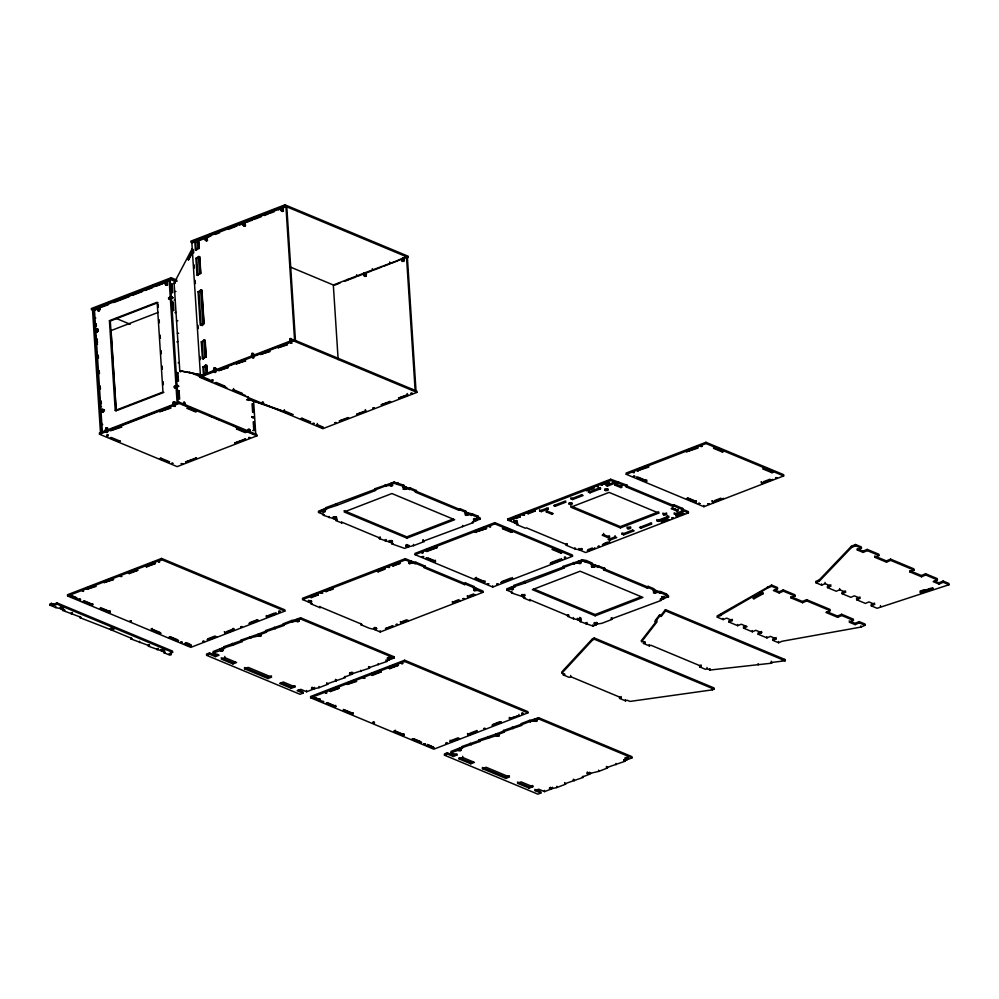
<?xml version="1.0" encoding="UTF-8"?>
<svg xmlns="http://www.w3.org/2000/svg" width="999" height="999" viewBox="0 0 999 999"><rect width="100%" height="100%" fill="white"/><g stroke="black" fill="none" stroke-linecap="round" stroke-linejoin="round"><path stroke-width="1.5" d="M100.787 412.088L100.462 411.064M171.978 298.152L171.416 297.028M252.722 417.994L252.285 416.895M425.112 566.083L424.076 566.483L464.56 583.379L465.596 582.979L474.363 586.625L474.438 587.887L465.684 584.228L464.635 584.627L423.776 567.582L425.112 566.083L415.971 562.275L412.013 561.463L411.313 561.725L411.775 563.136L411.313 561.725M192.095 248.826L174.113 283.067L179.783 370.729L181.368 371.391L180.32 371.79M206.98 236.226L205.632 236.326L206.368 235.976M82.255 589.922L83.441 589.635M215.672 371.203L214.36 371.228L215.26 370.879M192.507 251.211L188.399 258.491L188.499 259.952L192.595 252.672L192.507 251.211L193.806 251.298M771.29 661.226L771.378 662.474L785.139 660.789L785.039 659.54L665.446 609.64L661.176 615.147L659.452 615.034L655.169 620.541L655.269 621.79L656.992 621.902L641.52 641.82L641.42 640.571L656.892 620.654M655.269 621.79L659.54 616.283L659.452 615.034M659.54 616.283L661.263 616.395L665.546 610.889L665.446 609.64M191.858 242.745L194.817 241.608L195.367 249.962L196.241 250.324L197.914 248.177L199.213 248.276L198.676 239.922L197.377 239.835L195.704 241.97L191.858 242.745L200.499 376.398M197.864 275.387L196.778 258.679L198.464 256.531L199.75 256.631L200.836 273.339L199.538 273.239L197.864 275.387L196.978 275.012L195.904 258.316L199.538 256.905L200.025 264.498M200.624 289.947L202.785 323.351L201.099 325.499L198.938 292.083L200.624 289.947L201.91 290.035L204.083 323.451L202.397 325.599M203.259 358.916L202.185 342.207L203.858 340.06L205.157 340.159L206.244 356.868L204.945 356.768L203.259 358.916L202.385 358.541L201.298 341.833L204.932 340.434L205.132 343.469M203.796 367.257L205.482 365.122L206.781 365.209L207.317 373.564L206.019 373.476L204.345 375.612L203.796 367.257L202.922 366.895L203.459 375.249M619.517 697.165L619.605 698.413L625.449 700.848L627.085 700.199L629.994 701.423L712.337 689.859L714.073 689.173L713.985 687.924L594.305 637.986L592.557 638.673L561.913 671.803L562.012 673.051L564.922 674.275L563.286 674.924L563.199 673.676M562.012 673.051L592.644 639.922L594.393 639.235L714.073 689.173M830.856 584.852L827.384 586.351L827.497 587.587L830.968 586.088L825.137 583.653L821.665 585.152L815.821 582.717L815.696 581.48L819.168 579.982L851.348 546.303L855.519 544.505L861.35 546.94L861.475 548.189L857.304 549.974L857.192 548.738L863.024 551.173L867.194 549.388L878.87 554.258L878.995 555.494L874.824 557.292L874.699 556.043L886.388 560.926L890.546 559.128L913.898 568.868L914.023 570.104L909.852 571.903L909.739 570.666L921.415 575.536L925.574 573.738L937.249 578.608L937.374 579.845L933.203 581.643L939.048 584.078L943.206 582.28L949.05 584.727L948.925 583.478L943.093 581.043L938.923 582.842L934.252 580.894M815.821 582.717L819.292 581.218L851.473 547.539L855.631 545.741L861.475 548.189M107.904 435.052L106.581 435.077M83.566 589.897L82.405 590.047M280.02 610.951L278.846 610.976M321.141 591.883L322.165 591.695M95.454 332.068L95.38 330.981M732.329 619.318L728.858 620.816L728.983 622.052L732.454 620.554L726.61 618.119L723.139 619.617L717.307 617.182L717.182 615.946L771.59 585.064L777.434 587.499L777.547 588.736L773.388 590.534L779.22 592.969L783.391 591.171L795.067 596.041L794.942 594.805L783.266 589.934L779.108 591.733L774.437 589.772M717.307 617.182L767.544 588.086L771.715 586.301L777.547 588.736M761.7 593.194L753.858 597.539L753.97 598.776L763.124 593.706L762.999 592.469M212.7 380.119L211.526 380.132M211.788 381.056L212.899 381.231L208.866 379.845M79.683 599.762L80.794 599.924L76.761 598.538M524.263 513.986L523.026 513.886L523.938 513.598M700.611 445.054L701.785 445.03M565.459 557.005L564.398 556.967M322.877 701.51L323.838 701.723L319.805 700.336M857.304 549.974L863.148 552.41L867.319 550.624L878.995 555.494M790.783 596.603L790.896 597.839L795.067 596.041M728.983 622.052L737.737 625.699L741.208 624.213L747.04 626.648L743.568 628.134L743.456 626.897L745.766 625.911M874.824 557.292L886.5 562.162L890.671 560.364L914.023 570.104M792.082 597.14L802.459 601.473L806.618 599.675L829.982 609.415L830.094 610.651L825.936 612.449L837.612 617.32L841.77 615.521L853.446 620.404L853.333 619.168L841.658 614.285L837.487 616.083L827.11 611.75M790.896 597.839L802.572 602.709L806.742 600.911L830.094 610.651M860.039 597.04L856.568 598.526L856.692 599.775L860.164 598.276L854.32 595.841L850.848 597.34L842.095 593.681L841.97 592.444L845.441 590.946L845.566 592.182L839.722 589.747L836.25 591.246L827.497 587.587M743.568 628.134L752.334 631.793L755.806 630.294L761.638 632.729L761.525 631.493M842.095 593.681L845.566 592.182M760.364 631.992L758.054 632.991L758.166 634.228L766.932 637.886L770.404 636.388L776.235 638.823L776.123 637.587M758.166 634.228L761.638 632.729M774.962 638.086L772.652 639.085L772.764 640.322L778.608 642.757L782.08 641.258L860.963 627.072L865.122 625.274L865.009 624.038L859.165 621.603L855.007 623.388L849.162 620.953M772.764 640.322L776.235 638.823M909.852 571.903L921.528 576.773L925.698 574.974L937.374 579.845M874.637 603.121L871.165 604.62L871.29 605.856L877.122 608.291L949.05 584.727M871.29 605.856L874.762 604.358L868.918 601.922L865.446 603.421L856.692 599.775M853.446 620.404L849.287 622.19L855.119 624.625L859.29 622.839L865.122 625.274M641.42 640.571L645.042 642.794L644.942 641.545M643.368 642.182L643.456 643.431L645.042 642.794M643.456 643.431L649.3 645.866L650.886 645.229L701.261 666.258L699.687 666.895L699.587 665.646L701.161 665.009M709.927 668.656L710.014 669.904L707.105 668.693L705.519 669.33L699.687 666.895M709.502 668.831L710.014 669.904M621.153 696.515L621.241 697.764L570.766 676.71L569.13 677.359L563.286 674.924M619.605 698.413L621.241 697.764M284.965 204.832L190.909 241.134L190.984 242.382L285.052 206.094L408.241 257.492L408.154 256.231L284.965 204.832L285.052 206.094M209.877 234.515L217.133 231.718M251.698 218.381L258.966 215.572M272.028 210.539L276.386 208.853M205.107 239.86L207.542 240.484L206.493 240.884L206.443 240.06L205.107 239.86L205.057 238.948L206.381 239.136L205.419 237.512L198.451 240.21L199.001 248.564L195.367 249.962M207.43 238.736L206.468 237.113L243.419 222.852L244.38 224.475L243.057 224.288L243.107 225.2L244.443 225.387L244.493 226.224L245.542 225.824L243.107 225.2M245.429 224.076L244.468 222.452L281.393 208.204L282.355 209.815L281.031 209.628L281.081 210.552L282.417 210.739L282.467 211.576M283.404 209.415L282.442 207.804L285.926 206.456L294.568 340.097M199.7 240.422L209.665 236.588M215.185 234.453L219.543 232.779L218.581 231.156M235.502 226.611L228.247 229.408L227.285 227.797M239.41 225.112L243.082 223.689M246.566 222.34L252.66 219.992L251.785 219.63M254.108 219.43L261.376 216.633L260.414 215.01L261.288 215.384M264.273 215.509L268.631 213.836M274.438 211.588L270.08 213.274L269.118 211.651M205.057 238.948L206.381 239.136M206.556 238.361L206.668 240.122M243.057 224.288L244.38 224.475M244.555 223.701L244.668 225.462M281.031 209.628L282.355 209.815M282.53 209.053L282.642 210.801L283.516 211.176M281.081 210.552L282.417 210.739M282.642 210.801L281.593 211.214L281.543 210.377M176.898 280.145L171.154 277.734L91.371 308.529L91.446 309.777L171.229 278.996L176.985 281.393M107.567 302.972L110.19 301.96M155.382 284.528L151.473 286.039L152.422 287.65L145.267 290.422M97.552 309.915L98.963 311.363L97.502 309.003L98.826 309.19L98.177 307.992L99.525 307.892L94.418 309.34L95.767 330.219L97.34 330.319L97.19 329.108L96.466 329.945L97.34 330.319M98.089 311.001L99.138 310.589L99.051 309.34C100.812 310.414 100.674 308.154 99.001 308.429L98.938 307.592L167.07 281.743L165.809 281.83L166.421 283.117L165.085 282.917L165.147 283.841L166.471 284.028L166.558 285.289L167.595 284.877L165.684 284.915L165.147 283.841M167.457 282.705L166.533 281.506L168.856 280.619M98.938 307.592L103.297 306.606L102.422 306.243M104.608 306.106L108.529 304.595M115.185 302.023L129.508 296.503M132.368 295.392L142.395 291.521M156.344 286.139L162.874 283.629M164.036 283.179L166.358 282.28M97.502 309.003L98.826 309.19M99.001 308.429L100.325 308.616M165.085 282.917L166.421 283.117M166.583 282.342L166.721 284.515M99.051 309.34L100.387 309.528M173.064 283.466L175.412 283.167M196.978 275.012L200.612 273.614L200.324 269.056M93.906 318.094L95.829 318.057M170.829 292.695L172.74 292.657L172.203 284.303L171.328 283.941L171.865 292.295M170.367 296.591L169.63 297.44L170.504 297.802L168.581 297.839L168.669 299.088L170.592 299.051M109.428 320.667L157.155 302.247L162.962 392.045L115.235 410.452L109.428 320.667L110.302 321.029L158.029 302.61M168.581 297.839L169.63 297.44M171.279 297.502L171.965 297.24L171.091 296.865M95.767 330.219L96.466 329.945M102.522 410.502L101.648 410.139L102.373 409.29L102.522 410.502L100.949 410.402L95.842 331.468L97.34 331.443L98.277 329.245L97.228 329.658L98.102 330.02L96.428 329.408M174.151 300.175L175.2 299.775M203.272 314.623L203.858 323.726L200.225 325.137L198.064 291.72L201.698 290.322L202.085 296.391M96.716 331.83L97.415 331.568L96.541 331.206M95.067 336.051L96.116 335.652M158.329 312.35L111.064 330.582L116.259 410.839M171.99 310.652L173.901 310.614L173.364 302.26L172.49 301.898L173.027 310.252M174.962 312.712L175.999 312.3M176.848 341.945L177.897 341.533M333.416 284.952L363.986 273.152L364.91 274.35L363.586 274.163L363.648 275.087L364.972 275.274L365.06 276.523M365.035 272.752L365.959 273.951L365.035 272.752L403.534 258.341L402.285 258.429L402.884 259.703L401.561 259.515L401.623 260.427L402.947 260.627L401.623 260.427M403.009 258.104L403.933 259.303L403.009 258.104L406.493 256.755L415.134 390.397M334.29 285.314L338.649 283.629M344.455 281.393L348.813 279.72L347.939 279.345M350.262 279.158L356.069 276.91M364.86 273.526L357.517 276.348L356.568 274.737M365.909 273.114L372.003 270.766M383.379 266.371L390.646 263.574M392.095 263.012L397.902 260.776M402.834 258.866L398.476 259.852M403.883 258.466L406.206 257.567M363.586 274.163L364.91 274.35M365.085 273.589L366.408 273.776M401.561 259.515L402.884 259.703M403.059 258.941L404.383 259.128M365.147 274.5L366.096 276.124L365.147 274.5L366.471 274.7M402.073 260.252L402.16 261.513L403.196 261.101L403.121 259.852L404.445 260.04M364.972 275.274L364.46 274.525M365.222 275.761L364.173 276.161L364.098 274.912M178.197 362.824L179.246 362.425M99.088 398.276L100.137 397.877M202.385 358.541L206.019 357.142L205.332 346.516M202.922 366.895L206.556 365.497L207.005 372.452M100.949 410.402L101.648 410.139M104.333 409.802L102.41 409.84L104.333 409.802L104.408 411.051L102.497 411.089L102.635 412.3M103.284 410.202L101.611 409.59M102.385 432.542L101.024 411.65L103.409 412L102.497 411.089M213.873 368.156L214.822 369.767L213.948 369.405L213.873 368.156L214.922 367.744L214.997 369.006L216.321 369.193L214.997 369.006M251.873 353.496L252.822 355.107L251.948 354.745L251.873 353.496L252.922 353.084L252.997 354.345L254.32 354.533L252.997 354.345M289.847 338.836L290.809 340.459L289.922 340.097L289.847 338.836L290.896 338.436L290.971 339.685L292.295 339.885L290.971 339.685M102.597 411.75L101.723 411.388M214.748 368.519L215.796 368.119L215.871 369.368M213.561 370.504L214.947 371.528L214.885 370.691L213.561 370.504L213.948 369.405M251.561 355.831L252.884 356.031L251.561 355.831L251.948 354.745M289.922 340.097L290.035 341.845L286.551 343.194M213.499 369.58L214.822 369.767M251.498 354.92L252.822 355.107M290.809 340.459L290.409 341.546M215.11 370.754L215.06 369.917L216.383 370.117M253.059 355.257L254.383 355.444L253.059 355.257L253.109 356.094L259.203 353.746M291.034 340.609L292.357 340.796L291.034 340.609L291.084 341.446M293.694 339.735L199.625 376.024L199.713 377.285L322.902 428.671L416.958 392.382L416.883 391.133L293.694 339.735L293.781 340.984L416.958 392.382M174.313 386.376L176.236 386.338L174.313 386.376L174.388 387.624L176.311 387.587L174.388 387.624M208.491 373.314L212.675 371.703M216.271 370.304L218.594 369.418M221.503 368.294L225.849 366.608M227.31 366.046L236.014 362.687M237.462 362.125L244.73 359.328M260.427 353.271L267.682 350.474M269.143 349.912L277.847 346.553M279.295 345.991L285.102 343.743M176.998 386.039L177.697 385.776M199.713 377.285L293.781 340.984M101.299 415.834L100.25 416.233L100.437 419.018M175.437 387.225L176.199 386.925M117.557 410.264L163.836 392.407M202.51 377.61L203.546 377.21L209.39 379.645L208.341 380.045M212.063 380.369L213.099 379.97M105.669 428.184L107.592 428.146L105.669 428.184L106.631 429.807L106.543 428.546M173.264 402.11L174.213 403.721L173.339 403.359L173.264 402.11L174.301 401.71L175.262 403.321L174.301 401.71M174.138 402.472L175.175 402.073M107.343 430.969L105.357 430.532L105.757 429.445M106.718 427.784L106.905 430.794L107.78 431.156M174.326 405.482L174.276 404.645L172.952 404.458L173.339 403.359M174.388 402.959L175.712 403.146M105.295 429.62L106.631 429.807M172.889 403.534L174.213 403.721M105.357 430.532L106.681 430.719L106.169 429.982M172.952 404.458L174.276 404.645M179.196 402.197L99.413 432.979L99.5 434.228L177.148 466.633L256.93 435.851L256.843 434.59L179.196 402.197L179.283 403.446L256.93 435.851M111.701 428.946L115.622 427.435M122.278 424.862L159.515 410.489M163.436 408.978L169.967 406.456M99.5 434.228L179.283 403.446M223.813 386.501L224.862 386.101L216.109 382.442L215.06 382.842L226.873 387.749M184.753 403.646L184.665 402.397L183.629 402.797L183.704 404.046L185.127 403.808L185.19 404.72L183.766 404.97L184.815 404.57L186.813 406.218M182.829 403.683L183.878 403.284L183.791 402.023L184.665 402.397M182.892 404.607L185.127 403.808M107.168 435.377L108.217 434.977M233.616 389.747L232.567 390.147L241.333 393.806L242.37 393.406L233.616 389.747L233.541 388.499M187.862 407.867L186.825 408.279L195.579 411.925L196.628 411.526L187.862 407.867L187.787 406.618L196.541 410.277M118.931 441.496L120.355 441.258L111.214 437.45L110.177 437.849L118.931 441.496L119.98 441.096M247.215 399.75L248.264 399.338L286.214 412.525M248.801 400.399L249.663 399.475L246.653 399.8M252.023 417.345L252.722 417.07L251.848 416.708M284.415 410.939L283.366 411.338L292.12 414.997L293.169 414.597L284.415 410.939L284.328 409.69M249.762 429.558L247.852 429.595L249.762 429.558L250.287 431.88M247.927 430.844L248.976 430.444L248.888 429.183M249.85 430.806L248.801 431.206L248.726 429.957M247.989 431.768L249.038 431.356L249.088 432.192M250.225 430.969L249.238 432.292M252.735 430.494L254.658 430.457L254.121 422.102L253.234 421.74L253.783 430.094M248.863 432.13L249.912 431.73M317.395 424.7L316.358 425.112L322.19 427.547L323.239 427.135L317.395 424.7L317.32 423.451M410.402 389.135L411.451 388.736L412.025 390.309M365.372 410.889L356.655 414.248L366.246 411.251L365.284 409.627M407.205 394.742L398.489 398.102L408.079 395.104L407.117 393.494M161.588 558.429L67.52 594.73L67.607 595.978L190.797 647.377L284.865 611.076L284.777 609.827L161.588 558.429L161.676 559.69L284.865 611.076M86.488 588.111L93.756 585.314M105.37 580.831L111.176 578.596M137.038 568.606L128.322 571.965L129.283 573.588L137.987 570.229L128.409 573.226L129.283 573.588M145.742 565.247L152.997 562.449M67.607 595.978L161.676 559.69M171.129 653.296L171.216 654.545L169.143 653.683L172.59 652.347L172.502 651.098L57.043 602.921L53.584 604.245L51.449 603.359L49.95 603.933L50.025 605.182L55.869 607.629L59.828 608.441L60.452 606.917M146.703 566.87L155.407 563.511L145.829 566.508L146.703 566.87L146.616 565.621M50.025 605.182L51.523 604.607L53.671 605.506L57.118 604.17L172.59 652.347M76.236 598.738L77.285 598.339L71.453 595.904L70.405 596.303L76.236 598.738L76.161 597.489L72.652 596.028M63.137 606.58L63.212 607.842L60.527 608.166M61.326 607.28C62.987 606.455 62.75 609.153 60.714 608.803L60.627 607.554M62.175 608.241L63.212 607.842M80.02 616.483L80.095 617.732L81.144 617.332L62.587 610.426L62.5 609.178L63.549 608.766M325.612 507.742L375.612 489.148L374.737 488.786L375.686 490.409L337.013 505.332L325.686 508.991L325.612 507.742L326.486 508.104L323.002 509.453L323.264 511.625L325.187 511.588L324.225 509.965L325.187 511.588M374.737 488.786L389.548 483.778L389.76 485.452L391.733 485.901L392.769 485.502L391.62 483.441L390.584 483.379L390.846 485.539M322.54 510.102L322.615 511.351L321.953 509.852L318.469 511.201L318.556 512.45L324.388 514.885L323.351 515.297L323.264 514.035M390.584 483.379L394.068 482.03L403.871 485.277L403.958 486.538L402.909 486.938L402.834 485.689L403.871 485.277M62.587 610.426L63.624 610.027L60.714 608.803M323.002 509.453L324.675 509.79L324.313 511.213M374.812 490.047L385.264 486.014L390.209 485.277M322.09 510.277L324.762 511.038M391.82 483.891L391.895 485.139M318.556 512.45L322.615 511.351M403.958 486.538L394.155 483.279L390.671 484.627L391.708 484.69L391.733 485.901M325.686 508.991L326.561 509.365L323.077 510.701L325.1 510.327M322.165 511.525L323.264 511.625M92.757 604.795L84.003 601.136L82.954 601.548L91.708 605.194L92.757 604.795L92.682 603.546M405.057 487.175L405.744 486.9L405.831 488.149L404.37 488.723L404.283 487.462M405.244 489.085L403.321 489.123L403.246 487.874L405.157 487.837L405.619 489.248L406.393 488.948L405.931 487.537L406.393 488.948M405.931 487.537L410.589 488.086L416.433 490.521L416.508 491.77L415.459 492.17L415.384 490.921L416.433 490.521M406.306 487.699L405.619 489.248M323.351 515.297L333.154 518.543L333.841 518.269L333.379 516.858M403.321 489.123L404.37 488.723M406.006 488.786L410.676 489.335L416.508 491.77M333.067 517.295L333.766 517.02L334.028 518.906L336.938 520.129L336.863 518.868L335.814 519.28L335.901 520.529L341.733 522.964L342.782 522.564L380.444 538.274L379.395 538.673L379.308 537.425L380.357 537.025M333.941 517.657L335.789 517.245L335.864 518.506L334.028 518.906M333.466 518.119L336.538 517.944L336.451 516.683M100.387 607.604L100.474 608.853L101.511 608.453L110.277 612.1L110.19 610.851L109.141 611.251L101.636 608.116M335.789 517.245L335.489 518.344L336.538 517.944M335.901 520.529L336.938 520.129M100.474 608.853L109.228 612.512L110.277 612.1M112.912 627.347C112.787 631.605 113.861 626.885 111.276 628.683L111.351 629.932L131.943 638.523L130.894 638.923L130.807 637.674M112.737 628.121L113.786 627.709L113.861 628.97L112.825 629.37M113.861 628.97L110.477 629.57L80.095 617.732M111.351 629.932L113.199 629.532M415.384 490.921L458.878 509.065L459.927 508.666L465.759 511.101L465.846 512.35L464.797 512.762L467.719 513.973L467.632 512.724L464.722 511.5L465.759 511.101M415.459 492.17L458.966 510.314L460.002 509.915L465.846 512.35M152.31 629.645L151.261 630.044L160.015 633.703L161.064 633.291L152.31 629.645L152.223 628.383M379.395 538.673L389.198 541.933L389.81 540.409M389.997 541.033L390.072 542.295L391.146 542.182L391.833 540.634M391.458 540.471L391.533 541.733L392.582 541.321L389.897 541.658M465.796 513.124L467.632 512.724M344.081 510.689L406.843 536.875L453.134 519.018M465.122 513.686L466.083 515.309L468.281 514.772L467.819 513.361L468.506 513.086L472.477 513.898L478.309 516.333L478.396 517.594L477.347 517.994L477.272 516.745L478.309 516.333M467.432 513.811L467.819 513.361M465.209 514.947L467.719 513.973M391.87 542.657L391.945 543.918L392.994 543.506L390.072 542.295M406.93 538.136L454.657 519.717L391.895 493.531L344.168 511.95L406.93 538.136L406.843 536.875M467.894 514.61L472.552 515.159L478.396 517.594M130.894 638.923L149.45 645.829L149.375 644.58M406.393 545.442L406.468 546.703L406.393 545.442L409.203 546.628L413.561 545.654L424.013 541.62L423.052 540.009L424.013 541.62M475.474 518.793L475.736 520.954C471.366 517.969 477.659 521.503 476.123 519.055L476.71 519.305M474.438 519.193L473.563 518.831L473.638 520.079L475.661 519.705M148.327 644.979L148.401 646.228L149.45 645.829M406.468 546.703L408.154 547.04L407.892 544.867M408.154 547.04L404.67 548.376L391.945 543.918M423.126 541.258L473.126 522.664L473.051 521.416M475.736 520.954L472.252 522.302L473.126 522.664M476.198 520.317L480.269 519.205L480.194 517.957L477.272 516.745M177.535 641.008L178.584 640.596L169.818 636.95L168.781 637.35L177.535 641.008L177.46 639.747L169.942 636.625M148.401 646.228L161.126 650.699L164.51 650.099L163.461 650.499L163.386 649.25L164.435 648.851M162.625 649.55L163.761 649.412L163.848 650.661L162 651.061L161.925 649.812M494.78 522.627L414.997 553.409L415.084 554.657L492.732 587.05L572.514 556.268L572.427 555.019L494.78 522.627L494.867 523.876L572.514 556.268M435.127 546.341L425.974 549.875L436.001 546.703M475.187 532.167L486.513 528.508L475.187 532.167L475.099 530.919L484.24 527.385M164.847 651.036L163.799 651.435L163.873 652.684L169.718 655.119L171.216 654.545M415.084 554.657L494.867 523.876M705.943 442.282L626.161 473.064L626.248 474.313L703.895 506.705L783.678 475.924L783.603 474.675L705.943 442.282L706.031 443.531L783.678 475.924M409.29 561.5L409.378 562.749L411.213 562.35L411.138 561.088L405.294 558.653L302.522 598.314L302.597 599.562L308.441 601.997L309.053 600.474M475.099 530.919L485.127 527.759M514.547 522.315L514.085 520.904L514.547 522.315L513.861 522.589L508.016 520.154L507.942 518.893L610.714 479.245L627.235 485.289L627.31 486.55L626.261 486.95L626.186 485.701L627.235 485.289M638.448 469.018L647.602 465.497L648.551 467.12L648.476 465.859L639.323 469.393M687.574 450.074L696.715 446.541L697.677 448.164L697.602 446.903L688.448 450.437M515.084 516.845L519.268 515.234M527.272 512.137L534.24 509.453L535.202 511.063L535.114 509.815L528.146 512.499L528.234 513.761L535.202 511.063M601.211 484.89L609.065 482.567L601.211 484.89L601.136 483.641L606.705 481.493M163.873 652.684L164.922 652.285L162 651.061M310.364 595.991L317.332 593.306L318.294 594.917L318.206 593.668L311.238 596.353L311.326 597.602L318.294 594.917M328.134 589.135L332.317 587.524L333.266 589.135L325.424 591.458L332.392 588.773M377.26 570.179L384.228 567.494L385.177 569.105L378.209 571.803L377.335 571.428L384.303 568.743M626.248 474.313L706.031 443.531M508.016 520.154L610.789 480.494L627.31 486.55M302.597 599.562L405.382 559.915L411.213 562.35M426.935 551.485L437.387 547.452L426.061 551.123L426.935 551.485L426.848 550.237M512.375 519.168L520.217 516.845L512.375 519.168L512.3 517.919L518.743 516.133M603.408 483.466L607.592 481.855M333.191 587.887L326.223 590.571L326.298 591.833M385.102 567.857L378.134 570.541L378.209 571.803M394.505 564.223L397.29 563.149M637.15 469.53L637.225 470.779L647.677 466.745M696.803 447.789L686.35 451.823L697.677 448.164M317.42 594.555L310.452 597.24L311.326 597.602M392.32 565.646L400.162 563.324L393.194 566.021L392.232 564.398M534.328 510.701L527.36 513.386L528.234 513.761M637.225 470.779L648.551 467.12M215.185 635.976L207.929 638.773L208.004 640.034L216.721 636.675L207.13 639.66L208.004 640.034M226.798 631.493L234.053 628.696L234.141 629.944L225.424 633.304L224.475 631.693L225.424 633.304M249.762 622.639L257.018 619.842M268.631 615.359L274.438 613.111M539.635 509.715L539.71 510.964L546.765 508.229M570.953 497.627L571.041 498.876L581.68 494.755M600.411 487.537L600.499 488.786L590.047 492.819L589.959 491.57L588.374 490.909L588.461 492.157L599.1 488.036M614.348 482.155L605.881 485.439L607.467 486.101L614.435 483.416L612.849 482.754L612.762 481.493M191.134 645.841L185.29 643.406L184.253 643.806L190.085 646.241L191.134 645.841L191.046 644.592M224.55 632.941L234.141 629.944M266.308 615.546L266.383 616.808L275.974 613.811L275.886 612.549M410.139 562.449L410.065 561.201L411.138 561.088M513.773 521.328L514.473 521.066M266.383 616.808L275.974 613.811M311.076 600.711L310.389 602.26L310.314 600.998L309.24 601.111L309.315 602.36L312.237 603.583L311.188 603.983L311.114 602.734M410.552 562.025L409.503 562.425L409.59 563.673L411.775 563.136M514.173 522.165L517.245 521.977L517.157 520.729M515.721 521.59L516.495 521.291L516.57 522.539L514.735 522.952L515.347 521.428L515.809 522.839M539.71 510.964L541.296 511.625L548.239 508.953L548.151 507.704M555.207 506.268L565.659 502.235L565.571 500.974L553.621 505.606L555.207 506.268L555.119 505.007M571.041 498.876L572.627 499.537L583.079 495.504L581.493 494.842M308.679 600.324L308.753 601.573L311.825 601.398L310.776 601.798L310.701 600.549M411.7 561.888L411.014 563.436M409.677 561.663L409.752 562.912L408.703 563.311L409.59 563.673M309.315 602.36L310.389 602.26M411.401 562.974L416.059 563.523L424.812 567.182M516.495 521.291L516.196 522.39L517.245 521.977M547.39 511.176L545.916 511.75L551.76 514.185L553.234 513.611L547.002 510.976M615.059 485.152L616.208 484.702L622.052 487.137L620.903 487.587L615.059 485.152L614.984 483.891L620.816 486.326L621.977 485.889M636.85 476.673L636.925 477.934L637.974 477.522L646.728 481.181L646.653 479.932L645.604 480.332L638.099 477.197M714.622 447.952L713.573 448.351L722.327 452.01L723.376 451.61L714.622 447.952L714.535 446.703L723.288 450.349L722.252 450.761L713.486 447.102M516.608 524.575L517.644 524.175L517.569 522.914L516.52 523.314L516.608 524.575L525.362 528.221L526.411 527.822L567.27 544.88L567.195 543.618M428.184 558.066L434.44 560.676L435.477 560.277M434.515 561.925L435.564 561.525L426.798 557.867L425.761 558.279L434.515 561.925L434.44 560.676M512.212 531.955L503.446 528.296L502.41 528.696L511.163 532.355L512.212 531.955L512.125 530.694M636.925 477.934L645.679 481.58L646.728 481.181M311.188 603.983L319.955 607.642L320.991 607.242L361.863 624.288L360.814 624.687L360.739 623.438M223.751 646.728L242.045 640.371L242.133 641.62L233.416 644.979L223.838 647.976L223.751 646.728L224.625 647.09L221.141 648.438L221.241 650.898L223.326 650.561L220.529 649.375L221.241 650.898M242.133 641.62L241.171 640.009L258.104 634.178L258.978 634.54L258.604 635.976L258.978 634.54M259.166 634.989L266.546 632.205L265.584 630.581L283.878 624.225M296.953 619.892L296.578 621.316L296.953 619.892L296.079 619.53L291.72 620.504L283.004 623.863L283.966 625.486L265.672 631.843M217.757 654.432L215.334 655.369L209.503 652.934L206.543 654.07L206.618 655.332L300.037 694.305L302.997 693.156L302.909 691.907L298.239 689.959M220.604 650.636L220.979 649.2L220.105 648.838L213.137 651.523L213.212 652.784L219.056 655.219L215.422 656.618L209.578 654.183L206.618 655.332M298.451 619.318L299.3 621.253L297.227 621.59L297.115 619.118L300.599 617.782L394.018 656.755L394.093 658.004L390.621 659.352L389.76 657.404M221.141 648.438L223.114 648.9M241.258 641.258L249.962 637.899L259.053 635.801M283.092 625.124L291.795 621.753L297.028 621.141M213.212 652.784L221.054 650.461M221.166 649.65L224.713 648.351L223.838 647.976M297.14 620.329L300.687 619.03L394.093 658.004M297.677 621.415L297.59 620.154L299.225 620.004M296.503 620.067L299.176 620.829L299.088 619.58M258.604 635.976L261.326 635.901L260.664 634.402M260.751 635.664L258.529 634.715M224.887 657.654L221.254 659.053L232.929 663.923L236.563 662.524L224.887 657.654L224.812 656.405M221.179 657.804L232.854 662.674L235.277 661.738M475.387 578.983L476.423 578.571L485.189 582.23L484.14 582.629L475.387 578.983L475.299 577.722L484.065 581.381L485.102 580.981M244.605 668.793L248.239 667.394L271.603 677.135L267.969 678.546L244.605 668.793L244.53 667.544L267.882 677.285L271.516 675.886M763.199 469.055L764.247 468.656L773.001 472.315L771.952 472.714L763.199 469.055L763.111 467.807L771.877 471.466L772.914 471.053L764.16 467.407L764.247 468.656M566.146 544.03L566.233 545.279L567.27 544.88M626.186 485.701L672.889 505.182L673.938 504.782L682.692 508.429L682.779 509.69L681.73 510.089L688.448 512.887L688.361 511.638L681.643 508.841L682.692 508.429M570.729 505.919L620.354 526.623L658.666 511.838L658.753 513.099L620.429 527.884L570.804 507.18L609.128 492.395L658.753 513.099M626.261 486.95L672.976 506.443L674.013 506.031L682.779 509.69M561.838 552.659L553.071 549L552.035 549.4L560.789 553.059L561.838 552.659L561.75 551.398M473.314 587.037L474.363 586.625M696.353 501.885L687.599 498.226L686.55 498.638L695.304 502.285L696.353 501.885L696.278 500.636M566.233 545.279L574.987 548.926L578.958 549.75L581.455 548.776L582.342 549.138L581.668 549.7L581.593 548.451M474.438 587.887L473.401 588.286L476.311 589.51L474.475 589.909L474.388 588.661M672.277 507.879L676.947 509.827L678.196 509.34M475.237 589.61L475.162 588.361L476.236 588.249C477.172 591.833 476.061 589.073 477.11 588.623L482.954 591.058L483.029 592.307L380.257 631.967L374.413 629.52L374.338 628.271M608.066 537.674L609.552 537.112L609.465 535.851L607.991 536.426L608.066 537.674L602.235 535.239L603.708 534.677L603.633 533.416M677.022 511.076L678.271 510.589L672.439 508.154L671.191 508.641L677.022 511.076L676.947 509.827M475.724 590.434L473.801 590.471L474.85 590.072L474.775 588.811L473.726 589.223L475.649 589.185L475.724 590.434L476.873 590.297M375.025 628.009L376.173 627.872M476.798 589.048L476.111 590.596M374.15 627.634L373.539 629.158L369.58 628.346L360.814 624.687M579.745 548.863L579.832 550.112L581.668 549.7M374.413 629.52L376.261 629.12L375.799 627.709M375.874 628.958L376.923 628.558L374.238 628.895M476.498 590.134L483.029 592.307M615.234 536.8L608.154 539.547L609.74 540.209L616.708 537.524L615.122 536.863L615.047 535.614M632.542 530.144L634.128 530.806L623.676 534.827L623.601 533.578L622.015 532.917L622.09 534.178L632.742 530.057M656.855 519.48L656.93 520.729L668.893 516.108M674.35 514.01L682.829 510.726L682.904 511.975L675.936 514.672L674.35 514.01L674.275 512.762M501.873 581.543L511.026 578.009M560.139 559.053L550.998 562.587L551.086 563.836L561.538 559.802L561.45 558.553M641.096 528.109L651.548 524.075L651.473 522.827L639.51 527.447L641.096 528.109L641.021 526.86M656.93 520.729L658.516 521.391L668.968 517.357L667.382 516.695L667.307 515.447M714.347 500.686L720.878 498.164M763.473 481.743L770.004 479.22M512.412 578.758L501.086 582.429L512.412 578.758L512.325 577.509M592.37 547.976L588.199 549.587L588.274 550.836L595.242 548.151L587.4 550.474L588.274 550.836M604.57 543.269L607.355 542.195M663.448 520.554L667.632 518.931M676.236 516.196L684.078 513.873L676.236 516.196L676.161 514.947L682.604 513.161M402.634 621.341L406.818 619.73M454.545 601.311L458.728 599.7M469.53 595.529L473.713 593.918M712.25 502.085L723.576 498.414L713.124 502.447L712.162 500.824L713.124 502.447M761.375 483.129L772.702 479.458L762.249 483.491L761.288 481.88L762.249 483.491M400.449 622.764L408.291 620.441L401.323 623.126L400.374 621.515M452.36 602.734L460.202 600.411L453.234 603.096L452.285 601.485M467.345 596.952L475.187 594.63L468.219 597.315L467.257 595.704M661.263 521.977L669.105 519.655L662.137 522.34L661.176 520.716M688.448 512.887L585.664 552.547L579.832 550.112M513.848 585.426L563.848 566.833L563.936 568.094L525.262 583.016L513.936 586.675L513.848 585.426L514.81 587.05L511.326 588.386L511.251 587.137L514.735 585.789M563.936 568.094L562.974 566.47L577.784 561.463L577.996 563.136L578.371 561.7M512.475 587.649L513.424 589.273L512.387 589.672L511.051 589.485L510.202 587.537L506.718 588.886L506.793 590.134L512.637 592.569L511.588 592.981L511.513 591.72M580.931 561.938L579.495 562.549L578.833 561.063L582.317 559.715L586.288 560.526L592.12 562.961L592.207 564.223L591.158 564.622L594.08 565.834L591.57 566.808L591.483 565.559M510.789 587.787L513.011 588.723L512.924 587.474M578.833 561.063L579.87 561.126L579.969 563.586L581.018 563.186L580.057 561.575M563.061 567.732L573.513 563.698L578.458 562.961M577.922 561.875L580.594 562.649L580.519 561.401M506.793 590.134L510.864 589.035L510.202 587.537M578.921 562.312L582.405 560.963L592.207 564.223M511.326 588.386L513.349 588.011M577.996 563.136L579.969 563.586M592.157 564.997L593.993 564.585C594.929 568.169 593.831 565.409 594.867 564.947L604.67 568.206L604.757 569.455L603.708 569.855L603.633 568.606L604.67 568.206M594.555 565.384L593.868 566.933L594.63 566.633M591.57 566.808L593.868 566.933M594.255 566.47L598.913 567.02L604.757 569.455M521.628 594.542L521.715 595.804L524.775 595.629L524.7 594.368M522.889 595.067L524.025 594.929M522.015 594.705L521.391 596.228L511.588 592.981M522.19 595.342L522.265 596.59L524.113 596.191L523.651 594.78M523.738 596.028L524.775 595.629M280.856 682.704L291.233 687.037L294.867 685.626L294.955 686.887L291.321 688.286L279.645 683.416L283.279 682.017L294.955 686.887M524.063 596.965L524.138 598.214L525.187 597.814L522.265 596.59M524.138 598.214L529.982 600.649L531.031 600.249L568.681 615.958L568.606 614.71L567.557 615.109L567.644 616.358L573.476 618.793L577.447 619.617L580.831 619.005L580.744 617.757L579.695 618.156L580.157 619.567L579.395 619.867L578.321 619.979L578.234 618.718M326.748 682.704L327.709 684.327L319.006 687.687L314.635 688.661L311.488 688.186L312.375 688.561L312.287 687.3M351.511 673.151L349.488 673.526L350.374 673.888L350.287 672.639M387.387 657.629L387.462 658.878L389.485 658.503L389.573 659.752L386.089 661.101L386.963 661.463L386.001 659.839M390.534 658.091L394.018 656.755M311.838 687.474L312.375 688.561M350.374 673.888L351.598 674.4L351.336 672.24M390.409 657.679L390.484 658.928C387.899 657.23 386.9 659.427 389.573 659.752M311.913 688.736L313.599 689.073L313.511 687.811M351.973 672.502L352.06 673.763L352.422 672.327M302.997 693.156L297.153 690.721L300.786 689.322L306.631 691.758L313.599 689.073M345.055 676.348L345.13 677.609L326.835 683.953L327.709 684.327M351.598 674.4L344.255 677.235L345.13 677.609M352.06 673.763L369.543 668.181L369.455 666.932M368.581 666.57L368.668 667.819L386.963 661.463M404.632 660.227L310.564 696.528L310.652 697.777L433.841 749.175L527.909 712.886L527.822 711.625L404.632 660.227L404.72 661.488L527.909 712.886M329.533 689.909L336.788 687.112M348.401 682.629L354.208 680.394M371.366 673.776L380.082 670.404L381.031 672.027L380.956 670.779L371.366 673.776L372.327 675.386L381.031 672.027M396.041 664.248L388.786 667.045L396.915 664.61M310.652 697.777L404.72 661.488M336.213 688.036L330.407 690.272L330.494 691.533L339.198 688.174L329.62 691.158L330.494 691.533M347.827 683.553L355.082 680.756M371.453 675.024L380.157 671.665M389.747 668.668L398.451 665.309L388.873 668.306L389.747 668.668L389.66 667.419M315.696 697.826L319.205 699.288L320.242 698.888M319.28 700.549L320.329 700.137L314.485 697.702L313.449 698.101L319.28 700.549L319.205 699.288M567.644 616.358L568.681 615.958M335.801 706.593L327.048 702.946L325.999 703.346L334.752 706.992L335.801 706.593L335.714 705.344M603.633 568.606L647.127 586.75L648.164 586.351L654.008 588.786L654.083 590.034L653.046 590.446L655.968 591.658L655.881 590.409L653.933 589.597M603.708 569.855L647.202 588.011L648.251 587.599L654.083 590.034M343.506 710.651L344.555 710.252L353.309 713.898L352.272 714.31L343.506 710.651L343.431 709.402M579.782 619.417L580.831 619.005M655.881 590.409L654.033 590.809L654.333 592.994L656.518 592.457L656.056 591.046L656.518 592.457M653.371 591.371L654.42 590.971L654.495 592.22L653.458 592.632L654.333 592.994M581.156 619.942L580.107 620.342L580.194 621.603L592.919 626.061L596.403 624.725L596.316 623.463L594.293 623.851L594.218 622.589M533.753 588.973L595.092 614.56L641.37 596.703M654.245 591.745L655.294 591.333M656.056 591.046L660.726 591.583L666.558 594.018L666.645 595.279L665.596 595.679L668.518 596.903L668.431 595.641L665.509 594.43L666.558 594.018M655.968 591.658L654.495 592.22M656.443 591.196L655.756 592.744M580.194 621.603L581.231 621.191L578.321 619.979M595.167 615.821L642.906 597.402L580.144 571.216L532.405 589.635L595.167 615.821L595.092 614.56M656.143 592.295L660.801 592.844L666.645 595.279M344.68 709.927L352.185 713.049L353.234 712.649M662.225 597.052L662.312 598.301L662.225 597.052L664.897 597.827L664.36 596.74M661.8 596.515L661.887 597.764L663.91 597.39L663.985 598.638L660.501 599.987L660.426 598.738L661.375 600.349L611.376 618.943L611.301 617.694M597.227 622.652L597.315 623.9C594.73 622.202 593.731 624.4 596.403 624.725M596.778 622.827L597.315 623.9M662.312 598.301L663.985 598.638M668.518 596.903L664.447 598.001M612.175 618.056L612.25 619.305L601.798 623.339L596.853 624.075M394.305 731.842L395.354 731.443L404.108 735.089L404.033 733.84L402.984 734.24L394.23 730.594L394.305 731.842L403.059 735.501L404.108 735.089M427.297 745.604L428.334 745.204L434.178 747.639L433.129 748.039L427.297 745.604L427.21 744.355M458.229 737.774L450.974 740.584L451.048 741.832L459.765 738.473L450.174 741.47L450.099 740.209M469.842 733.291L477.097 730.494L477.185 731.743L468.469 735.114L467.52 733.491M492.807 724.437L500.062 721.64M467.594 734.74L477.185 731.743M509.353 717.344L509.428 718.606L519.018 715.609L518.931 714.36M509.428 718.606L519.018 715.609M461.7 747.839L479.995 741.483L479.92 740.234L461.625 746.59L462.574 748.214L459.09 749.55L461.113 749.175C459.702 749 461.526 750.149 459.016 748.301L459.278 750.474L461.201 750.436L460.327 750.062M479.995 741.483L479.045 739.872L495.966 734.04L496.178 735.714L496.553 734.29M503.459 730.456L504.333 730.818L497.015 733.641L497.102 734.889L504.408 732.067L503.459 730.456L520.304 724.65M536.213 719.492L537.175 721.116L534.802 721.328L533.941 719.392L529.582 720.366L520.879 723.726L521.828 725.349L503.533 731.705M444.493 755.194L447.452 754.045L453.284 756.48L456.918 755.082L456.843 753.833L453.209 755.232L447.365 752.796L444.405 753.933L444.493 755.194L537.899 794.168L540.859 793.019L540.784 791.77L536.113 789.822M458.553 748.95L458.179 750.374L457.967 748.701L450.999 751.398L451.086 752.647L456.918 755.082M459.016 748.301L462.5 746.952M537.087 719.867L535.651 720.479L534.989 718.98L538.473 717.644L631.892 756.618L631.967 757.866L628.483 759.215L627.522 757.592M479.12 741.121L496.64 735.539M497.015 733.641L498.051 733.703M520.954 724.987L529.67 721.615L534.615 720.891L533.941 719.392M534.527 719.63L536.051 720.267L536.126 721.515M534.989 718.98L536.026 719.055M458.104 749.125L460.776 749.887M496.103 734.465L498.326 735.401L498.239 734.153M451.086 752.647L458.641 750.199M535.077 720.242L538.561 718.893L631.967 757.866M497.102 734.889L498.139 734.964L498.151 736.176L499.2 735.764L499.113 734.515M458.179 750.374L459.278 750.474M496.178 735.714L498.151 736.176M536.301 720.754L536.675 719.317M459.128 758.915L462.762 757.517L474.438 762.387L470.804 763.785L459.128 758.915L459.041 757.667L470.716 762.537L473.139 761.6M482.48 768.668L486.113 767.257L509.465 777.01L505.831 778.408L482.48 768.668L482.405 767.407M483.778 767.981L505.756 777.147L509.39 775.748M517.432 782.03L529.108 786.9L532.742 785.489L532.817 786.75L529.183 788.149L517.507 783.278L521.141 781.88L532.817 786.75M534.94 789.335L535.027 790.584L538.661 789.185L544.492 791.62L551.46 788.935L551.386 787.674M625.386 757.904L626.111 759.427L627.434 759.615L627.335 757.155M589.547 772.252C591.171 774.163 585.676 772.327 589.46 774.275L589.385 773.014M626.023 758.179L627.36 758.366M587.287 772.14L587.362 773.388L589.447 773.051M625.262 757.492L625.337 758.74L628.059 758.678L627.984 757.417M587.412 772.552L587.487 773.813L587.862 772.377M564.622 782.567L565.584 784.19L556.868 787.549L552.509 788.523L551.448 787.724L549.363 788.049L551.46 788.935M582.917 776.211L583.004 777.472L564.697 783.828L565.584 784.19M589.46 774.275L582.117 777.097L583.004 777.472M589.635 773.501L598.701 771.403L607.417 768.044L607.33 766.795M606.455 766.433L606.53 767.682L624.825 761.325L623.875 759.702L624.825 761.325M623.95 760.963L627.434 759.615M919.929 591.171L924.35 589.685M931.268 588.124L920.953 591.595L921.078 592.832L932.866 588.873L932.754 587.624M388.236 565.946L389.061 565.884M363.524 676.798L364.585 676.835M326.398 691.82L325.299 691.72L326.198 691.37M374.163 721.802L373.114 721.765M522.939 712.811L521.977 712.824M633.291 471.029L633.965 471.016M80.332 598.913L79.52 598.888M782.042 659.914L785.039 659.54M709.602 670.079L771.64 663.186L771.54 661.937M192.595 252.672L193.893 252.772M174.65 291.421L175.949 291.521M176.548 320.654L177.847 320.754M202.785 323.351L204.083 323.451M177.36 333.179L178.646 333.279M201.298 374.85L179.783 370.766L201.448 375.05M177.335 386.85L177.372 385.664M249.663 399.475L281.656 410.502M282.442 207.804L286.8 206.818L295.442 340.459M403.121 259.852L404.071 261.476M282.58 209.965L283.454 210.339M277.909 209.54L278.796 209.915M381.056 266.571L381.93 266.933L373.226 270.292L372.265 268.681M244.468 222.452L245.342 222.814M244.605 224.625L245.479 224.987M243.569 225.025L244.443 225.387M243.619 225.861L244.493 226.224M236.076 225.687L236.963 226.049M339.223 282.705L340.097 283.079M290.584 267.145L333.329 284.99L338.149 359.578M209.952 235.764L210.826 236.139M206.468 237.113L207.342 237.475M206.606 239.285L207.48 239.648M205.569 239.685L206.443 240.06M205.619 240.522L206.493 240.884M194.817 241.608L195.704 241.97L196.241 250.324M195.904 258.316L196.778 258.679M932.866 588.873L931.842 588.436L920.054 592.407L921.078 592.832M175.549 281.643L170.18 279.395L178.147 402.597M198.064 291.72L198.938 292.083M687.724 497.902L695.229 501.036L695.304 502.285M166.533 281.506L167.407 281.88M166.646 283.266L167.52 283.629M165.597 283.666L166.471 284.028M165.684 284.915L166.558 285.289M681.318 511.326L682.904 511.975M601.136 483.641L602.097 485.264M598.913 488.124L600.499 488.786M593.119 486.738L593.993 487.1M588.461 492.157L590.047 492.819M649.962 523.414L651.548 524.075M113.674 301.323L112.8 300.961L113.749 302.572M201.298 341.833L202.185 342.207M102.348 304.995L103.222 305.357M564.073 501.573L565.659 502.235M98.014 309.74L98.889 310.115M95.867 309.94L93.531 308.966L101.498 432.167M116.159 318.406L130.245 324.288M94.83 310.352L92.495 309.378L100.462 432.579M622.09 534.178L623.676 534.827M763.124 593.706L762.1 593.281L752.946 598.351L753.97 598.776M215.06 369.917L215.934 370.292M546.653 508.291L548.239 508.953M214.011 370.329L214.885 370.691M603.321 534.477L609.552 537.112M95.492 326.036L96.366 326.411L96.191 323.626M97.19 329.108L98.064 329.47M97.303 330.906L98.189 331.268M95.842 331.468L97.452 332.105M189.398 372.115L212.462 381.743M242.208 394.155L245.717 395.616M96.653 343.993L97.527 344.368M507.942 518.893L511.438 520.354M514.735 522.952L517.644 524.175M176.898 386.663L177.772 387.025M175.474 387.774L176.348 388.136M592.045 563.773L593.993 564.585M504.62 527.572L510.876 530.182M402.834 485.689L405.744 486.9M503.571 527.971L509.827 530.581M554.457 549.2L560.701 551.81L560.789 553.059M402.909 486.938L405.831 488.149M477.347 517.994L480.269 519.205M391.62 483.441L392.27 483.716M392.345 484.965L390.322 484.465L390.397 485.714M661.887 597.764L662.762 598.126M473.638 520.079L474.7 520.891M660.501 599.987L661.375 600.349M561.538 559.802L550.199 563.473L551.086 563.836M248.976 430.444L248.651 431.206M209.228 415.559L213.449 417.332M216.271 418.506L220.504 420.267M233.179 425.562L237.412 427.322M249.962 432.555L253.471 434.028M175.325 404.245L174.438 403.871L174.837 402.784M562.974 566.47L563.848 566.833M665.546 610.889L785.139 660.789M115.235 410.452L116.109 410.826L110.302 321.029M611.376 618.943L612.25 619.305M100.674 406.231L101.548 406.593M102.373 409.29L103.247 409.665M101.024 411.65L101.91 412.025M513.936 586.675L514.81 587.05M511.251 587.137L511.913 588.636M405.969 544.905L406.843 545.267M594.293 623.851L595.167 624.213M510.414 589.21L511.051 589.485M406.93 546.528L406.056 546.166L407.492 545.541L407.567 546.79M101.836 424.188L102.71 424.55M106.793 429.033L107.667 429.408M106.856 429.957L107.73 430.319M474.288 587.437L476.236 588.249M399.2 561.713L400.087 562.075M297.115 619.118L298.077 620.741M536.113 720.304L536.75 720.579M387.462 658.878L388.349 659.24M296.578 621.316L297.227 621.59M625.337 758.74L626.111 759.427M534.153 721.066L534.802 721.328M368.668 667.819L369.543 668.181M606.53 767.682L607.417 768.044M265.584 630.581L266.458 630.956L259.141 633.778L259.253 636.238M352.51 673.588L349.837 672.814M498.326 735.401L499.2 735.764M587.487 773.813L588.136 774.075M241.171 640.009L242.045 640.371M479.045 739.872L479.92 740.234M338.249 686.55L339.123 686.912M450.174 741.47L451.048 741.832M460.052 748.363L460.689 748.638M186.376 642.632L189.885 644.105M84.128 600.811L91.633 603.945L91.708 605.194M151.186 628.796L159.94 632.442L160.015 633.703M185.339 643.044L188.836 644.505M327.173 702.609L334.677 705.744L334.752 706.992M414.235 738.948L420.492 741.558M428.384 744.842L431.88 746.303M535.027 790.584L540.859 793.019M62.5 609.178L65.01 610.214M771.378 662.474L771.64 663.186M943.093 581.043L943.206 582.28M938.923 582.842L939.048 584.078M925.574 573.738L925.698 574.974M921.415 575.536L921.528 576.773M890.546 559.128L890.671 560.364M886.388 560.926L886.5 562.162M880.481 605.556L880.594 606.793M867.194 549.388L867.319 550.624M863.024 551.173L863.148 552.41M855.519 544.505L855.631 545.741M860.838 625.824L860.963 627.072M859.165 621.603L859.29 622.839M851.348 546.303L851.473 547.539M855.007 623.388L855.119 624.625M839.61 588.511L839.722 589.747M841.658 614.285L841.77 615.521M837.487 616.083L837.612 617.32M825.012 582.417L825.137 583.653M821.54 583.916L821.665 585.152M819.168 579.982L819.292 581.218M806.618 599.675L806.742 600.911M802.459 601.473L802.572 602.709M783.266 589.934L783.391 591.171M779.108 591.733L779.22 592.969M778.483 641.52L778.608 642.757M771.59 585.064L771.715 586.301M767.432 586.85L767.544 588.086M766.807 636.65L766.932 637.886M752.21 630.556L752.334 631.793M737.612 624.462L737.737 625.699M723.026 618.381L723.139 619.617M720.654 614.447L720.779 615.684M758.104 663.598L758.204 664.847M707.005 667.444L707.105 668.693M661.176 615.147L661.263 616.395M649.2 644.63L649.3 645.866M712.25 688.611L712.337 689.859M625.349 699.6L625.449 700.848M594.305 637.986L594.393 639.235M592.557 638.673L592.644 639.922M570.679 675.461L570.766 676.71M771.877 471.466L771.952 472.714M722.252 450.761L722.327 452.01M703.82 505.457L703.895 506.705M677.035 515.309L677.11 516.558M675.861 513.411L675.936 514.672M673.938 504.782L674.013 506.031M672.889 505.182L672.976 506.443M662.05 521.091L662.137 522.34M664.173 596.303L664.26 597.552M663.723 596.478L663.811 597.727M658.441 520.142L658.516 521.391M663.324 597.152L663.398 598.401M662.874 597.327L662.949 598.576M660.726 591.583L660.801 592.844M659.677 591.995L659.752 593.244M656.755 590.771L656.842 592.02M655.182 590.671L655.369 592.594M654.807 590.521L654.882 591.77M645.604 480.332L645.679 481.58M648.164 586.351L648.251 587.599M647.127 586.75L647.202 588.011M638.024 469.892L638.099 471.141M620.816 486.326L620.903 487.587M618.468 481.643L618.556 482.892M617.432 482.042L617.507 483.291M620.354 526.623L620.429 527.884M616.133 483.454L616.208 484.702M610.714 479.245L610.789 480.494M626.885 757.329L626.972 758.578M626.485 758.004L626.56 759.252M607.38 484.852L607.467 486.101M609.665 538.961L609.74 540.209M616.046 763.436L616.121 764.685M598.838 565.771L598.913 567.02M597.789 566.171L597.877 567.42M594.867 564.947L594.954 566.208M593.406 565.521L593.493 566.77M593.294 564.86L593.381 566.108M592.919 564.697L592.994 565.946M596.59 622.377L596.665 623.638M592.357 565.921L592.444 567.17M596.141 622.552L596.216 623.813M595.729 623.226L595.816 624.475M595.279 623.401L595.367 624.65M592.832 624.812L592.919 626.061M586.288 560.526L586.363 561.788M585.239 560.926L585.314 562.187M598.626 770.154L598.701 771.403M587 622.377L587.075 623.626M582.317 559.715L582.405 560.963M585.951 622.777L586.026 624.038M580.819 548.751L580.906 549.999M580.444 548.588L580.519 549.837M578.871 548.488L578.958 549.75M579.42 561.301L579.495 562.549M579.02 561.975L579.095 563.224M578.558 562.15L578.646 563.399M577.784 561.463L577.872 562.712M590.434 772.614L590.509 773.863M572.539 498.289L572.627 499.537M579.87 617.394L579.944 618.643M574.912 547.677L574.987 548.926M578.933 618.456L579.02 619.705M588.511 772.652L588.586 773.9M574.3 562.812L574.388 564.06M577.36 618.356L577.447 619.617M573.426 562.437L573.513 563.698M573.401 617.544L573.476 618.793M574.213 779.57L574.288 780.831M573.326 779.208L573.414 780.456M551.673 512.937L551.76 514.185M541.221 510.377L541.296 511.625M556.793 786.3L556.868 787.549M552.422 787.274L552.509 788.523M550.511 787.312L550.586 788.561M550.049 787.487L550.137 788.735M544.418 790.371L544.492 791.62M538.473 717.644L538.561 718.893M529.907 599.4L529.982 600.649M535.576 719.23L535.651 720.479M535.177 719.904L535.252 721.153M525.187 581.755L525.262 583.016M524.3 581.393L524.388 582.642M523.264 595.229L523.351 596.478M522.777 594.405L522.964 596.328M530.457 720.729L530.544 721.99M529.582 720.366L529.67 721.615M516.283 520.367L516.358 521.615M515.234 520.766L515.422 522.677M514.86 520.604L514.935 521.865M513.174 518.281L513.249 519.542M529.108 786.9L529.183 788.149M511.076 531.106L511.163 532.355M512.3 588.411L512.387 589.672M511.426 588.049L511.513 589.31M513.036 727.459L513.124 728.708M512.162 727.085L512.25 728.346M510.227 717.719L510.302 718.968M505.756 777.147L505.831 778.408M492.644 585.801L492.732 587.05M497.602 733.878L497.677 735.139M497.19 734.552L497.277 735.801M496.74 734.727L496.828 735.976M495.966 734.04L496.053 735.289M484.065 581.381L484.14 582.629M476.573 518.881L476.785 520.554M475.936 518.618L476.011 519.867M475.074 519.468L475.162 520.716M475.974 531.281L476.061 532.542M474.6 518.431L474.687 519.68M488.623 736.875L488.711 738.124M487.749 736.513L487.837 737.761M472.477 513.898L472.552 515.159M476.348 577.322L476.423 578.571M477.11 588.623L477.185 589.872M471.428 514.31L471.516 515.559M475.536 588.523L475.624 589.772M474.6 589.585L474.687 590.834M468.506 513.086L468.593 514.335M467.045 513.648L467.132 514.91M466.009 514.06L466.083 515.309M468.131 596.066L468.219 597.315M462.599 525.449L462.674 526.698M465.596 582.979L465.684 584.228M459.927 508.666L460.002 509.915M464.56 583.379L464.635 584.627M458.878 509.065L458.966 510.314M471.203 743.593L471.291 744.854M470.329 743.231L470.417 744.48M470.716 762.537L470.804 763.785M468.394 733.853L468.469 735.114M453.159 601.848L453.234 603.096M462.674 756.268L462.762 757.517M460.077 749.575L460.152 750.836M459.602 748.538L459.677 749.799M458.741 749.387L458.828 750.649M457.967 748.701L458.054 749.962M453.209 755.232L453.284 756.48M447.365 752.796L447.452 754.045M407.367 257.118L416.009 390.759M403.509 258.766L403.571 259.678M402.435 259.877L402.497 260.801M401.96 258.504L402.01 259.34M433.054 746.79L433.129 748.039M415.971 562.275L416.059 563.523M410.589 488.086L410.676 489.335M414.935 562.674L415.01 563.923M413.474 544.405L413.561 545.654M409.54 488.486L409.627 489.735M412.013 561.463L412.088 562.712M406.63 487.262L406.705 488.523M410.439 561.363L410.626 563.274M409.115 545.379L409.203 546.628M389.685 261.95L389.76 263.212M404.12 488.236L404.195 489.485M407.018 544.505L407.117 546.965M405.294 558.653L405.382 559.915M398.039 482.842L398.114 484.103M396.99 483.241L397.078 484.503M394.068 482.03L394.155 483.279M401.248 621.878L401.323 623.126M391.171 483.616L391.258 484.865M389.548 483.778L389.622 485.027M393.119 564.76L393.194 566.021M391.071 540.934L391.146 542.182M390.684 540.771L390.771 542.02M402.984 734.24L403.059 735.501M386.064 485.127L386.138 486.376M389.111 540.671L389.198 541.933M385.189 484.752L385.264 486.014M386.201 539.46L386.276 540.709M385.152 539.86L385.227 541.108M395.267 730.182L395.354 731.443M365.534 273.414L365.597 274.325M389.31 657.579L389.385 658.841M363.986 273.152L364.036 273.988M388.911 658.254L388.986 659.515M388.436 657.217L388.536 659.69M380.169 630.706L380.257 631.967M378.171 663.573L378.246 664.822M375.412 628.159L375.487 629.42M374.925 627.347L375.112 629.258M372.24 674.138L372.327 675.386M360.751 670.292L360.826 671.54M352.56 672.752L352.635 674M341.658 521.715L341.733 522.964M350.936 672.914L351.011 674.163M350.474 673.089L350.562 674.337M352.185 713.049L352.272 714.31M336.938 504.07L337.013 505.332M336.064 503.708L336.139 504.957M335.015 517.544L335.102 518.793M334.528 516.72L334.715 518.643M334.153 516.57L334.228 517.819M329.108 516.471L329.183 517.732M336.338 679.707L336.426 680.968M335.464 679.345L335.539 680.594M324.038 509.515L324.138 511.988M323.589 509.69L323.664 510.951M322.727 510.539L322.814 511.8M321.953 509.852L322.04 511.113M319.867 606.393L319.955 607.642M318.918 686.438L319.006 687.687M309.927 600.849L310.015 602.097M314.56 687.412L314.635 688.661M291.77 338.798L291.845 340.047M291.421 339.51L291.483 340.434M308.366 600.749L308.441 601.997M312.924 687.574L313.012 688.823M281.905 209.99L281.968 210.914M312.475 687.749L312.562 688.998M281.393 208.204L281.481 209.453M306.543 690.509L306.631 691.758M300.599 617.782L300.687 619.03M298.177 620.404L298.264 621.653M296.079 619.53L296.154 620.779M292.595 620.866L292.67 622.127M291.72 620.504L291.795 621.753M291.233 687.037L291.321 688.286M275.175 627.597L275.249 628.846M274.3 627.222L274.375 628.483M253.933 355.619L253.983 356.456M253.446 354.17L253.509 355.082M243.931 224.65L243.981 225.562M252.372 355.282L252.435 356.206M243.419 222.852L243.506 224.113M252.01 355.656L252.06 356.493M253.609 401.111L255.806 435.002M267.183 615.921L267.257 617.17M267.882 677.285L267.969 678.546M248.077 396.553L248.264 399.338M260.289 636.313L259.615 634.815L259.703 636.063M258.104 634.178L258.179 635.426M250.761 637.012L250.836 638.261M249.887 636.65L249.962 637.899M233.179 628.334L233.267 629.582M233.341 643.731L233.416 644.979M215.447 368.831L215.509 369.742M232.467 643.368L232.542 644.617M205.931 239.31L205.981 240.235M214.373 369.942L214.435 370.866M205.419 237.512L205.507 238.773M232.854 662.674L232.929 663.923M202.285 299.438L203.072 311.588M197.377 239.835L197.914 248.177M198.464 256.531L199.538 273.239M203.858 340.06L204.945 356.768M205.482 365.122L206.019 373.476M222.203 649.712L222.29 650.973M222.028 648.801L222.103 650.049M221.616 649.475L221.703 650.724M220.105 648.838L220.18 650.099M193.144 249.325L193.344 252.435M194.143 264.872L194.343 267.982M195.155 280.407L195.354 283.516M198.064 325.474L198.264 328.584M200.075 356.556L200.275 359.665M215.334 655.369L215.422 656.618M209.503 652.934L209.578 654.183M184.091 404.208L184.141 405.132M183.941 404.195L183.991 405.032M171.154 277.734L171.229 278.996M170.105 281.556L170.28 284.34M171.353 300.911L171.179 298.127L169.718 298.689M173.089 327.759L173.289 330.881M175.1 358.878L175.312 361.988M177.173 390.834L177.347 393.618M176.124 385.676L175.362 385.976M169.143 279.795L177.11 402.997M169.468 298.202L169.543 299.463M175.187 386.738L175.275 387.999M190.01 644.992L190.085 646.241M165.959 283.291L166.021 284.203M173.764 403.896L173.826 404.82M165.484 281.918L165.534 282.742M173.401 404.283L173.451 405.119M161.925 282.005L162 283.254M158.129 304.158L158.329 307.255M159.141 319.643L159.34 322.739M160.14 335.127L160.34 338.224M161.139 350.599L161.338 353.696M162.138 366.084L162.338 369.18M163.137 381.568L163.337 384.665M163.561 648.476L163.636 649.737M162.999 649.7L163.074 650.961M162.512 648.888L162.7 650.799M161.051 649.45L161.126 650.699M158.129 648.226L158.204 649.487M157.08 648.638L157.168 649.887M139.573 641.321L139.648 642.582M99.813 307.954L99.875 308.791M99.45 308.254L99.513 309.166M98.377 309.365L98.439 310.289M97.902 307.992L97.952 308.828M105.807 430.357L105.869 431.193M103.459 409.44L103.534 410.689M97.165 338.798L97.44 342.969M98.227 355.144L98.426 358.216M99.226 370.529L99.425 373.614M100.212 385.926L100.412 388.998M101.199 401.024L101.374 403.808M94.268 323.664L94.443 326.448M95.255 338.836L95.429 341.621M99.188 399.675L99.363 402.46M112.35 628.571L112.437 629.82M111.975 628.408L112.05 629.67M111.863 627.747L111.95 629.008M111.488 627.597L111.563 628.846M109.141 611.251L109.228 612.512M110.402 628.321L110.477 629.57M72.303 612.424L72.39 613.673M71.254 612.824L71.341 614.073M61.701 607.442L61.788 608.691M61.214 606.618L61.401 608.528M60.839 606.468L60.914 607.717M57.043 602.921L57.118 604.17M55.794 606.368L55.869 607.629M53.584 604.245L53.671 605.506M51.449 603.359L51.523 604.607M666.608 512.962A1.823 0.712 -3.7 0 1 664.635 513.723A1.823 0.712 -3.7 0 1 662.986 513.036M630.619 526.997A1.823 0.712 -3.7 0 1 628.746 527.572A1.823 0.712 -3.7 0 1 627.122 527.06M607.904 488.973A1.823 0.712 -3.7 0 1 604.757 489.035M571.69 502.972A1.823 0.712 -3.7 0 1 569.13 503.021M95.804 330.694L96.578 331.593L95.804 330.694M100.999 410.876L101.761 411.788L100.999 410.876M172.19 296.94L172.952 297.852L172.19 296.94M177.909 385.477L178.684 386.388L177.909 385.477M252.934 416.783L253.709 417.694L252.934 416.783M205.744 237.437L207.068 237.487L205.744 237.437M106.269 432.367L107.58 432.417L106.344 432.305M106.693 436.188L108.017 436.226L106.781 436.126M243.744 222.777L245.067 222.827L243.831 222.715M281.718 208.129L283.042 208.167L281.805 208.054M173.851 406.293L175.175 406.331L173.851 406.293M82.368 591.033L83.679 591.083L82.442 590.971M214.473 372.34L215.784 372.377L214.548 372.265M171.791 463.349L173.114 463.386L171.878 463.286M181.294 463.673L182.605 463.711L181.294 463.673M120.367 576.373L121.678 576.423L120.367 576.373M252.472 357.679L253.783 357.717L252.472 357.679M158.341 561.725L159.653 561.763L158.341 561.725M130.132 621.016L131.443 621.066L130.207 620.953M290.447 343.019L291.758 343.069L290.447 343.019M262.225 402.322L263.549 402.36L262.312 402.247M248.876 437.587L250.2 437.637L248.876 437.587M364.31 273.077L365.622 273.127L364.385 273.014M180.769 642.145L182.093 642.195L180.769 642.145M312.874 423.451L314.198 423.489L312.874 423.451M202.922 641.333L204.246 641.383L202.922 641.333M335.027 422.639L336.351 422.677L335.027 422.639M240.921 626.673L242.245 626.723L240.921 626.673M373.027 407.979L374.35 408.017L373.027 407.979M278.896 612.025L280.22 612.062L278.896 612.025M411.001 393.319L412.325 393.369L411.001 393.319M321.216 593.131L322.54 593.181L321.216 593.131M388.112 567.32L389.435 567.37L388.112 567.32M325.412 692.831L326.723 692.881L325.412 692.831M421.853 552.797L423.164 552.834L421.928 552.734M422.277 556.618L423.601 556.655L422.277 556.618M363.411 678.171L364.722 678.221L363.411 678.171M396.241 624.437L397.565 624.475L396.241 624.437M401.386 663.523L402.697 663.561L401.386 663.523M373.164 722.814L374.488 722.864L373.164 722.814M489.435 526.723L490.759 526.76L489.522 526.648M463.136 598.626L464.448 598.663L463.136 598.626M523.151 515.059L524.463 515.109L523.151 515.059M487.375 583.778L488.698 583.816L487.375 583.778M496.878 584.103L498.189 584.14L496.878 584.103M423.813 743.943L425.137 743.993L423.813 743.943M445.966 743.131L447.29 743.181L445.966 743.131M597.002 486.563L598.326 486.613L597.09 486.501M564.46 558.016L565.784 558.066L564.46 558.016M483.966 728.471L485.289 728.521L483.966 728.471M633.016 472.452L634.34 472.502L633.016 472.452M633.453 476.273L634.765 476.311L633.453 476.273M598.176 546.366L599.487 546.403L598.176 546.366M521.94 713.823L523.264 713.86L522.027 713.761M700.611 446.378L701.922 446.416L700.611 446.378M672.027 517.869L673.351 517.907L672.027 517.869M698.551 503.434L699.862 503.471L698.551 503.434M708.041 503.758L709.352 503.796L708.041 503.758M775.624 477.672L776.947 477.722L775.624 477.672M192.033 251.436L187.999 258.604L188.262 259.765L192.295 252.61L192.033 251.436M227.385 367.307L218.681 370.666L228.259 367.669L227.385 367.307M244.805 360.589L236.101 363.948L245.679 360.951L244.805 360.589M269.218 351.161L260.514 354.52L270.092 351.523L269.218 351.161M286.638 344.443L277.922 347.802L287.512 344.805L286.638 344.443M120.929 426.66L110.477 430.694L121.803 427.035L120.929 426.66M170.055 407.717L159.603 411.75L170.929 408.079L170.055 407.717M160.839 458.154L159.803 458.553L168.556 462.212L169.605 461.8L160.839 458.154M237.487 428.571L236.451 428.983L245.205 432.629L246.254 432.23L237.487 428.571M195.954 457.967L185.502 462L196.828 458.329L195.954 457.967M245.067 439.011L234.615 443.044L245.954 439.373L245.067 439.011M301.923 418.244L300.886 418.656L309.64 422.302L310.689 421.903L301.923 418.244M347.952 417.607L339.235 420.966L348.826 417.969L347.952 417.607M389.785 401.461L381.069 404.82L390.659 401.835L389.785 401.461M95.28 586.001L86.576 589.36L96.154 586.376L95.28 586.001M112.7 579.283L103.996 582.642L113.574 579.645L112.7 579.283M593.206 487.987L586.238 490.671L594.08 488.349L593.206 487.987M257.68 620.167L248.963 623.526L258.554 620.529L257.68 620.167M392.432 625.849L385.464 628.546L393.319 626.223L392.432 625.849M609.353 542.007L602.385 544.692L610.227 542.37L609.353 542.007M355.744 681.081L347.04 684.44L356.618 681.443L355.744 681.081M412.862 738.748L411.825 739.148L420.579 742.806L421.628 742.407L412.862 738.748M500.724 721.965L492.007 725.324L501.598 722.327L500.724 721.965M177.934 372.839L177.06 372.477L177.597 380.831L178.471 381.193L177.934 372.839M252.959 404.145L252.073 403.783L252.622 412.125L253.496 412.5L252.959 404.145M179.096 390.796L178.222 390.434L178.759 398.788L179.633 399.15L179.096 390.796M663.836 514.897A1.823 0.712 -3.7 0 0 666.683 514.21A1.823 0.712 -3.7 0 0 664.11 513.636A1.823 0.712 -3.7 0 0 663.836 514.897M627.946 528.746A1.823 0.712 -3.7 0 0 630.806 528.059A1.823 0.712 -3.7 0 0 628.221 527.484A1.823 0.712 -3.7 0 0 627.946 528.746M605.444 490.534A1.823 0.712 -3.7 0 0 608.304 489.86A1.823 0.712 -3.7 0 0 605.719 489.285A1.823 0.712 -3.7 0 0 605.444 490.534M569.567 504.383A1.823 0.712 -3.7 0 0 572.415 503.696A1.823 0.712 -3.7 0 0 569.842 503.121A1.823 0.712 -3.7 0 0 569.567 504.383"/></g></svg>
